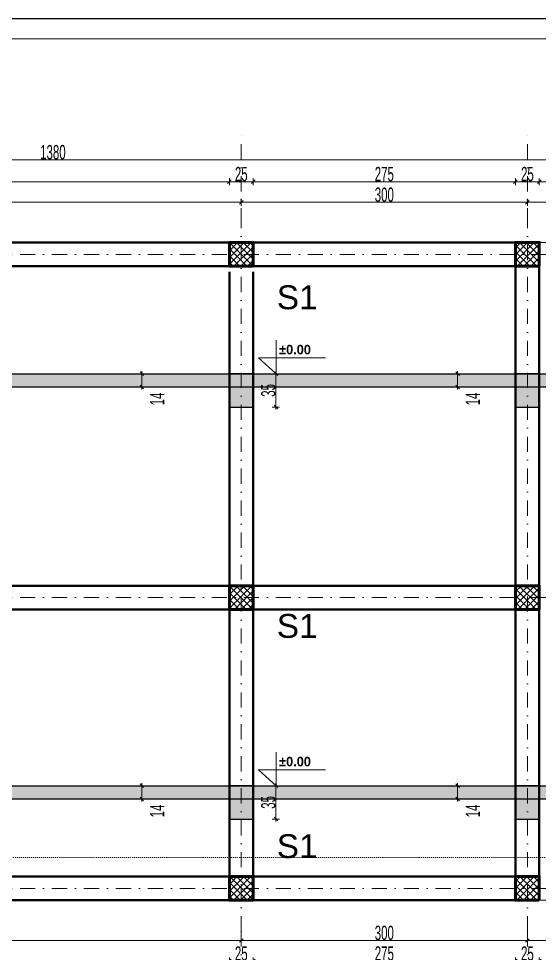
# Model space of a CAD drawing. Extents: x 1230 to 178568, y -18317 to 36108.
# Drawn here: x 91615 to 97073, y -13270 to -3467 of the extents above; entities that cross this region are included whole.
import ezdxf

# ---------------------------------------------------------------- set-up
doc = ezdxf.new("R2010")
doc.units = 0
doc.header["$LTSCALE"] = 5
doc.header["$MEASUREMENT"] = 0
for name, pattern in [('- Двойно прекъснати линии', [1093.611073, 529.166651, -211.666656, 141.111112, -211.666656]), ('- Прекъснати линия', [423.333333, 211.666667, -211.666667]), ('Dot & Dashed', [670.277762, 317.5, -176.388889, 0, -176.388874])]:
    doc.linetypes.add(name, pattern=pattern)
for name, color, linetype in [('1 _ Плочи - Основни.Structural - Bearing', 7, 'Continuous'), ('4 _ - Фрагмент - Чертежи.2D Elements', 7, 'Continuous'), ('6 _ - Конструктивни оси.Dimensioning', 7, 'Continuous'), ('7 _ - Основни елементи.2D Elements', 7, 'Continuous'), ('Marker - Section', 7, 'Continuous'), ('Structural - Bearing', 7, 'Continuous'), ('TEXT', 7, 'Continuous')]:
    doc.layers.add(name, color=color, linetype=linetype)
for name, color, linetype, lineweight, true_color in [('Dimensioning - General_Pen_No__25', 7, 'Continuous', 13, 0x40a5ff), ('New_Structural - Bearing_Pen_No__8', 7, 'Continuous', 35, 0xa80f02), ('OSKI', 7, 'Continuous', 20, 0x156a84)]:
    doc.layers.add(name, color=color, linetype=linetype, lineweight=lineweight, true_color=true_color)
doc.layers.add('Dimensioning - General_Pen_No__46', color=5, linetype='Continuous', lineweight=13)
doc.layers.add('dimenzija', color=7, linetype='Continuous', lineweight=13)
doc.styles.add('GENERATED_STYLE_2', font='GOTHICB.TTF')
doc.styles.add('MACCSWISS', font='MCSWIS.TTF', dxfattribs={"height": 25})
doc.styles.add('PLATEIA', font='CGSAPPS.shx', dxfattribs={"width": 0.6})
doc.dimstyles.new('50', dxfattribs={"dimtxt": 150, "dimasz": 0.5, "dimexe": 0.18, "dimexo": 0.0625, "dimgap": 4, "dimtad": 1, "dimdec": 0, "dimlfac": 0.1, "dimzin": 12, "dimdsep": 46, "dimtxsty": 'PLATEIA', "dimblk": 'A$C321216CB', "dimcen": 0.09, "dimse1": 1, "dimse2": 1, "dimclrd": 256, "dimclrt": 256, "dimadec": 3, "dimazin": 0, "dimtfac": 1, "dimtdec": 0, "dimtix": 1, "dimtmove": 2, "dimatfit": 3, "dimldrblk": 'A$C321216CB', "dimfxl": 1, "dimtolj": 1, "dimtzin": 0, "dimlwd": -1, "dimarcsym": 0})
pattern_1 = [(45, (28213.16, -10699.883), (-35.355335, 35.355335), []), (135, (28213.16, -10699.883), (35.355335, 35.355335), [])]

# ---------------------------------------------------------------- blocks, each defined once
blk = doc.blocks.new('A$C321216CB')
for p, q in [((-54, 0), (54, 0)), ((-38, -38), (38, 38)), ((0, -75), (0, 75))]:
    blk.add_line(p, q)
blk = doc.blocks.new('*D82')
at = {"layer": 'Defpoints', "color": 0, "ltscale": 50, "transparency": 16777216}
for p in [(93948.1, -5392.9), (88798.1, -5614.1), (93948.1, -5614.1)]:
    blk.add_point(p, dxfattribs=at)
at = {"layer": 'dimenzija', "ltscale": 50, "transparency": 16777216}
blk.add_line((88798.6, -5392.9), (93947.6, -5392.9), dxfattribs=at)
at = {"layer": 'dimenzija', "ltscale": 50, "transparency": 16777216, "xscale": 0.5, "yscale": 0.5, "zscale": 0.5, "rotation": 180}
blk.add_blockref('A$C321216CB', (88798.1, -5392.9), dxfattribs=at)
at = {"layer": 'dimenzija', "ltscale": 50, "transparency": 16777216, "xscale": 0.5, "yscale": 0.5, "zscale": 0.5}
blk.add_blockref('A$C321216CB', (93948.1, -5392.9), dxfattribs=at)
at = {"layer": 'dimenzija', "ltscale": 50, "transparency": 16777216, "insert": (91373.1, -5313.9), "char_height": 150, "attachment_point": 5, "style": 'PLATEIA'}
blk.add_mtext('\\A1;515', dxfattribs=at)
blk = doc.blocks.new('*D85')
at = {"layer": 'Defpoints', "color": 0, "ltscale": 50, "transparency": 16777216}
for p in [(93823.5, -5176.6), (88921.2, -5814.3), (93823.5, -5814.3)]:
    blk.add_point(p, dxfattribs=at)
at = {"layer": 'dimenzija', "ltscale": 50, "transparency": 16777216}
blk.add_line((88921.7, -5176.6), (93823, -5176.6), dxfattribs=at)
at = {"layer": 'dimenzija', "ltscale": 50, "transparency": 16777216, "xscale": 0.5, "yscale": 0.5, "zscale": 0.5, "rotation": 180}
blk.add_blockref('A$C321216CB', (88921.2, -5176.6), dxfattribs=at)
at = {"layer": 'dimenzija', "ltscale": 50, "transparency": 16777216, "xscale": 0.5, "yscale": 0.5, "zscale": 0.5}
blk.add_blockref('A$C321216CB', (93823.5, -5176.6), dxfattribs=at)
at = {"layer": 'dimenzija', "ltscale": 50, "transparency": 16777216, "insert": (91372.3, -5097.6), "char_height": 150, "attachment_point": 5, "style": 'PLATEIA'}
blk.add_mtext('\\A1;490', dxfattribs=at)
blk = doc.blocks.new('*D86')
at = {"layer": 'Defpoints', "color": 0, "ltscale": 50, "transparency": 16777216}
for p in [(94073.5, -5176.6), (93823.5, -5814.3), (94073.5, -5814.3)]:
    blk.add_point(p, dxfattribs=at)
at = {"layer": 'dimenzija', "ltscale": 50, "transparency": 16777216}
blk.add_line((93824, -5176.6), (94073, -5176.6), dxfattribs=at)
at = {"layer": 'dimenzija', "ltscale": 50, "transparency": 16777216, "xscale": 0.5, "yscale": 0.5, "zscale": 0.5, "rotation": 180}
blk.add_blockref('A$C321216CB', (93823.5, -5176.6), dxfattribs=at)
at = {"layer": 'dimenzija', "ltscale": 50, "transparency": 16777216, "xscale": 0.5, "yscale": 0.5, "zscale": 0.5}
blk.add_blockref('A$C321216CB', (94073.5, -5176.6), dxfattribs=at)
at = {"layer": 'dimenzija', "ltscale": 50, "transparency": 16777216, "insert": (93948.5, -5097.6), "char_height": 150, "attachment_point": 5, "style": 'PLATEIA'}
blk.add_mtext('\\A1;25', dxfattribs=at)
blk = doc.blocks.new('*D87')
at = {"layer": 'Defpoints', "color": 0, "ltscale": 50, "transparency": 16777216}
for p in [(96948.5, -5392.9), (93948.1, -5614.1), (96948.5, -5814.3)]:
    blk.add_point(p, dxfattribs=at)
at = {"layer": 'dimenzija', "ltscale": 50, "transparency": 16777216}
blk.add_line((93948.6, -5392.9), (96948, -5392.9), dxfattribs=at)
at = {"layer": 'dimenzija', "ltscale": 50, "transparency": 16777216, "xscale": 0.5, "yscale": 0.5, "zscale": 0.5, "rotation": 180}
blk.add_blockref('A$C321216CB', (93948.1, -5392.9), dxfattribs=at)
at = {"layer": 'dimenzija', "ltscale": 50, "transparency": 16777216, "xscale": 0.5, "yscale": 0.5, "zscale": 0.5}
blk.add_blockref('A$C321216CB', (96948.5, -5392.9), dxfattribs=at)
at = {"layer": 'dimenzija', "ltscale": 50, "transparency": 16777216, "insert": (95448.3, -5313.9), "char_height": 150, "attachment_point": 5, "style": 'PLATEIA'}
blk.add_mtext('\\A1;300', dxfattribs=at)
blk = doc.blocks.new('*D88')
at = {"layer": 'Defpoints', "color": 0, "ltscale": 50, "transparency": 16777216}
for p in [(96823.5, -5176.6), (94073.5, -5814.3), (96823.5, -5814.3)]:
    blk.add_point(p, dxfattribs=at)
at = {"layer": 'dimenzija', "ltscale": 50, "transparency": 16777216}
blk.add_line((94074, -5176.6), (96823, -5176.6), dxfattribs=at)
at = {"layer": 'dimenzija', "ltscale": 50, "transparency": 16777216, "xscale": 0.5, "yscale": 0.5, "zscale": 0.5, "rotation": 180}
blk.add_blockref('A$C321216CB', (94073.5, -5176.6), dxfattribs=at)
at = {"layer": 'dimenzija', "ltscale": 50, "transparency": 16777216, "xscale": 0.5, "yscale": 0.5, "zscale": 0.5}
blk.add_blockref('A$C321216CB', (96823.5, -5176.6), dxfattribs=at)
at = {"layer": 'dimenzija', "ltscale": 50, "transparency": 16777216, "insert": (95448.5, -5097.6), "char_height": 150, "attachment_point": 5, "style": 'PLATEIA'}
blk.add_mtext('\\A1;275', dxfattribs=at)
blk = doc.blocks.new('*D89')
at = {"layer": 'Defpoints', "color": 0, "ltscale": 50, "transparency": 16777216}
for p in [(97073.5, -5176.6), (96823.5, -5814.3), (97073.5, -5814.3)]:
    blk.add_point(p, dxfattribs=at)
at = {"layer": 'dimenzija', "ltscale": 50, "transparency": 16777216}
blk.add_line((96824, -5176.6), (97073, -5176.6), dxfattribs=at)
at = {"layer": 'dimenzija', "ltscale": 50, "transparency": 16777216, "xscale": 0.5, "yscale": 0.5, "zscale": 0.5, "rotation": 180}
blk.add_blockref('A$C321216CB', (96823.5, -5176.6), dxfattribs=at)
at = {"layer": 'dimenzija', "ltscale": 50, "transparency": 16777216, "xscale": 0.5, "yscale": 0.5, "zscale": 0.5}
blk.add_blockref('A$C321216CB', (97073.5, -5176.6), dxfattribs=at)
at = {"layer": 'dimenzija', "ltscale": 50, "transparency": 16777216, "insert": (96948.5, -5097.6), "char_height": 150, "attachment_point": 5, "style": 'PLATEIA'}
blk.add_mtext('\\A1;25', dxfattribs=at)
blk = doc.blocks.new('*D64')
at = {"layer": 'Defpoints', "color": 0, "ltscale": 50, "transparency": 16777216}
for p in [(98873.5, -4947.2), (85073.5, -5814.3), (98873.5, -5814.3)]:
    blk.add_point(p, dxfattribs=at)
at = {"layer": 'dimenzija', "ltscale": 50, "transparency": 16777216}
blk.add_line((85074, -4947.2), (98873, -4947.2), dxfattribs=at)
at = {"layer": 'dimenzija', "ltscale": 50, "transparency": 16777216, "xscale": 0.5, "yscale": 0.5, "zscale": 0.5, "rotation": 180}
blk.add_blockref('A$C321216CB', (85073.5, -4947.2), dxfattribs=at)
at = {"layer": 'dimenzija', "ltscale": 50, "transparency": 16777216, "xscale": 0.5, "yscale": 0.5, "zscale": 0.5}
blk.add_blockref('A$C321216CB', (98873.5, -4947.2), dxfattribs=at)
at = {"layer": 'dimenzija', "ltscale": 50, "transparency": 16777216, "insert": (91973.5, -4868.2), "char_height": 150, "attachment_point": 5, "style": 'PLATEIA'}
blk.add_mtext('\\A1;1380', dxfattribs=at)
blk = doc.blocks.new('*D66')
at = {"layer": 'Defpoints', "color": 0, "ltscale": 50, "transparency": 16777216}
for p in [(88798.1, -12914.6), (93948.1, -12914.6), (93948.1, -13135.8)]:
    blk.add_point(p, dxfattribs=at)
at = {"layer": 'dimenzija', "ltscale": 50, "transparency": 16777216}
blk.add_line((88798.6, -13135.8), (93947.6, -13135.8), dxfattribs=at)
at = {"layer": 'dimenzija', "ltscale": 50, "transparency": 16777216, "xscale": 0.5, "yscale": 0.5, "zscale": 0.5, "rotation": 180}
blk.add_blockref('A$C321216CB', (88798.1, -13135.8), dxfattribs=at)
at = {"layer": 'dimenzija', "ltscale": 50, "transparency": 16777216, "xscale": 0.5, "yscale": 0.5, "zscale": 0.5}
blk.add_blockref('A$C321216CB', (93948.1, -13135.8), dxfattribs=at)
at = {"layer": 'dimenzija', "ltscale": 50, "transparency": 16777216, "insert": (91373.1, -13056.8), "char_height": 150, "attachment_point": 5, "style": 'PLATEIA'}
blk.add_mtext('\\A1;515', dxfattribs=at)
blk = doc.blocks.new('*D70')
at = {"layer": 'Defpoints', "color": 0, "ltscale": 50, "transparency": 16777216}
for p in [(88921.2, -12714.3), (93823.5, -12714.3), (93823.5, -13352)]:
    blk.add_point(p, dxfattribs=at)
at = {"layer": 'dimenzija', "ltscale": 50, "transparency": 16777216}
blk.add_line((88921.7, -13352), (93823, -13352), dxfattribs=at)
at = {"layer": 'dimenzija', "ltscale": 50, "transparency": 16777216, "xscale": 0.5, "yscale": 0.5, "zscale": 0.5, "rotation": 180}
blk.add_blockref('A$C321216CB', (88921.2, -13352), dxfattribs=at)
at = {"layer": 'dimenzija', "ltscale": 50, "transparency": 16777216, "xscale": 0.5, "yscale": 0.5, "zscale": 0.5}
blk.add_blockref('A$C321216CB', (93823.5, -13352), dxfattribs=at)
at = {"layer": 'dimenzija', "ltscale": 50, "transparency": 16777216, "insert": (91372.3, -13273), "char_height": 150, "attachment_point": 5, "style": 'PLATEIA'}
blk.add_mtext('\\A1;490', dxfattribs=at)
blk = doc.blocks.new('*D71')
at = {"layer": 'Defpoints', "color": 0, "ltscale": 50, "transparency": 16777216}
for p in [(93823.5, -12714.3), (94073.5, -12714.3), (94073.5, -13352)]:
    blk.add_point(p, dxfattribs=at)
at = {"layer": 'dimenzija', "ltscale": 50, "transparency": 16777216}
blk.add_line((93824, -13352), (94073, -13352), dxfattribs=at)
at = {"layer": 'dimenzija', "ltscale": 50, "transparency": 16777216, "xscale": 0.5, "yscale": 0.5, "zscale": 0.5, "rotation": 180}
blk.add_blockref('A$C321216CB', (93823.5, -13352), dxfattribs=at)
at = {"layer": 'dimenzija', "ltscale": 50, "transparency": 16777216, "xscale": 0.5, "yscale": 0.5, "zscale": 0.5}
blk.add_blockref('A$C321216CB', (94073.5, -13352), dxfattribs=at)
at = {"layer": 'dimenzija', "ltscale": 50, "transparency": 16777216, "insert": (93948.5, -13273), "char_height": 150, "attachment_point": 5, "style": 'PLATEIA'}
blk.add_mtext('\\A1;25', dxfattribs=at)
blk = doc.blocks.new('*D72')
at = {"layer": 'Defpoints', "color": 0, "ltscale": 50, "transparency": 16777216}
for p in [(96948.5, -12714.3), (93948.1, -12914.6), (96948.5, -13135.8)]:
    blk.add_point(p, dxfattribs=at)
at = {"layer": 'dimenzija', "ltscale": 50, "transparency": 16777216}
blk.add_line((93948.6, -13135.8), (96948, -13135.8), dxfattribs=at)
at = {"layer": 'dimenzija', "ltscale": 50, "transparency": 16777216, "xscale": 0.5, "yscale": 0.5, "zscale": 0.5, "rotation": 180}
blk.add_blockref('A$C321216CB', (93948.1, -13135.8), dxfattribs=at)
at = {"layer": 'dimenzija', "ltscale": 50, "transparency": 16777216, "xscale": 0.5, "yscale": 0.5, "zscale": 0.5}
blk.add_blockref('A$C321216CB', (96948.5, -13135.8), dxfattribs=at)
at = {"layer": 'dimenzija', "ltscale": 50, "transparency": 16777216, "insert": (95448.3, -13056.8), "char_height": 150, "attachment_point": 5, "style": 'PLATEIA'}
blk.add_mtext('\\A1;300', dxfattribs=at)
blk = doc.blocks.new('*D73')
at = {"layer": 'Defpoints', "color": 0, "ltscale": 50, "transparency": 16777216}
for p in [(94073.5, -12714.3), (96823.5, -12714.3), (96823.5, -13352)]:
    blk.add_point(p, dxfattribs=at)
at = {"layer": 'dimenzija', "ltscale": 50, "transparency": 16777216}
blk.add_line((94074, -13352), (96823, -13352), dxfattribs=at)
at = {"layer": 'dimenzija', "ltscale": 50, "transparency": 16777216, "xscale": 0.5, "yscale": 0.5, "zscale": 0.5, "rotation": 180}
blk.add_blockref('A$C321216CB', (94073.5, -13352), dxfattribs=at)
at = {"layer": 'dimenzija', "ltscale": 50, "transparency": 16777216, "xscale": 0.5, "yscale": 0.5, "zscale": 0.5}
blk.add_blockref('A$C321216CB', (96823.5, -13352), dxfattribs=at)
at = {"layer": 'dimenzija', "ltscale": 50, "transparency": 16777216, "insert": (95448.5, -13273), "char_height": 150, "attachment_point": 5, "style": 'PLATEIA'}
blk.add_mtext('\\A1;275', dxfattribs=at)
blk = doc.blocks.new('*D74')
at = {"layer": 'Defpoints', "color": 0, "ltscale": 50, "transparency": 16777216}
for p in [(96823.5, -12714.3), (97073.5, -12714.3), (97073.5, -13352)]:
    blk.add_point(p, dxfattribs=at)
at = {"layer": 'dimenzija', "ltscale": 50, "transparency": 16777216}
blk.add_line((96824, -13352), (97073, -13352), dxfattribs=at)
at = {"layer": 'dimenzija', "ltscale": 50, "transparency": 16777216, "xscale": 0.5, "yscale": 0.5, "zscale": 0.5, "rotation": 180}
blk.add_blockref('A$C321216CB', (96823.5, -13352), dxfattribs=at)
at = {"layer": 'dimenzija', "ltscale": 50, "transparency": 16777216, "xscale": 0.5, "yscale": 0.5, "zscale": 0.5}
blk.add_blockref('A$C321216CB', (97073.5, -13352), dxfattribs=at)
at = {"layer": 'dimenzija', "ltscale": 50, "transparency": 16777216, "insert": (96948.5, -13273), "char_height": 150, "attachment_point": 5, "style": 'PLATEIA'}
blk.add_mtext('\\A1;25', dxfattribs=at)
blk = doc.blocks.new('*D75')
at = {"layer": 'Defpoints', "color": 0, "ltscale": 50, "transparency": 16777216}
for p in [(85073.5, -12714.3), (98873.5, -12714.3), (98873.5, -13581.5)]:
    blk.add_point(p, dxfattribs=at)
at = {"layer": 'dimenzija', "ltscale": 50, "transparency": 16777216}
blk.add_line((85074, -13581.5), (98873, -13581.5), dxfattribs=at)
at = {"layer": 'dimenzija', "ltscale": 50, "transparency": 16777216, "xscale": 0.5, "yscale": 0.5, "zscale": 0.5, "rotation": 180}
blk.add_blockref('A$C321216CB', (85073.5, -13581.5), dxfattribs=at)
at = {"layer": 'dimenzija', "ltscale": 50, "transparency": 16777216, "xscale": 0.5, "yscale": 0.5, "zscale": 0.5}
blk.add_blockref('A$C321216CB', (98873.5, -13581.5), dxfattribs=at)
at = {"layer": 'dimenzija', "ltscale": 50, "transparency": 16777216, "insert": (91973.5, -13502.5), "char_height": 150, "attachment_point": 5, "style": 'PLATEIA'}
blk.add_mtext('\\A1;1380', dxfattribs=at)
blk = doc.blocks.new('*D97')
at = {"layer": 'Defpoints', "color": 0, "ltscale": 50, "transparency": 16777216}
for p in [(96031.9, -7190.8), (96031.9, -7330.8), (96216.2, -7330.8)]:
    blk.add_point(p, dxfattribs=at)
at = {"layer": 'dimenzija', "ltscale": 50, "transparency": 16777216}
blk.add_line((96216.2, -7191.3), (96216.2, -7330.3), dxfattribs=at)
at = {"layer": 'dimenzija', "ltscale": 50, "transparency": 16777216, "xscale": 0.5, "yscale": 0.5, "zscale": 0.5}
for p, rotation in [((96216.2, -7190.8), 90), ((96216.2, -7330.8), 270)]:
    blk.add_blockref('A$C321216CB', p, dxfattribs=dict(at, rotation=rotation))
at = {"layer": 'dimenzija', "ltscale": 50, "transparency": 16777216, "insert": (96376.3, -7455.8), "char_height": 150, "attachment_point": 5, "rotation": 90, "style": 'PLATEIA'}
blk.add_mtext('\\A1;14', dxfattribs=at)
blk = doc.blocks.new('*D99')
at = {"layer": 'Defpoints', "color": 0, "ltscale": 50, "transparency": 16777216}
for p in [(92721.9, -7190.8), (92721.9, -7330.8), (92906.1, -7330.8)]:
    blk.add_point(p, dxfattribs=at)
at = {"layer": 'dimenzija', "ltscale": 50, "transparency": 16777216}
blk.add_line((92906.1, -7191.3), (92906.1, -7330.3), dxfattribs=at)
at = {"layer": 'dimenzija', "ltscale": 50, "transparency": 16777216, "xscale": 0.5, "yscale": 0.5, "zscale": 0.5}
for p, rotation in [((92906.1, -7190.8), 90), ((92906.1, -7330.8), 270)]:
    blk.add_blockref('A$C321216CB', p, dxfattribs=dict(at, rotation=rotation))
at = {"layer": 'dimenzija', "ltscale": 50, "transparency": 16777216, "insert": (93066.3, -7455.8), "char_height": 150, "attachment_point": 5, "rotation": 90, "style": 'PLATEIA'}
blk.add_mtext('\\A1;14', dxfattribs=at)
blk = doc.blocks.new('*D101')
at = {"layer": 'Defpoints', "color": 0, "ltscale": 50, "transparency": 16777216}
for p in [(96031.9, -11512.2), (96031.9, -11652.2), (96216.2, -11652.2)]:
    blk.add_point(p, dxfattribs=at)
at = {"layer": 'dimenzija', "ltscale": 50, "transparency": 16777216}
blk.add_line((96216.2, -11512.7), (96216.2, -11651.7), dxfattribs=at)
at = {"layer": 'dimenzija', "ltscale": 50, "transparency": 16777216, "xscale": 0.5, "yscale": 0.5, "zscale": 0.5}
for p, rotation in [((96216.2, -11512.2), 90), ((96216.2, -11652.2), 270)]:
    blk.add_blockref('A$C321216CB', p, dxfattribs=dict(at, rotation=rotation))
at = {"layer": 'dimenzija', "ltscale": 50, "transparency": 16777216, "insert": (96376.3, -11777.2), "char_height": 150, "attachment_point": 5, "rotation": 90, "style": 'PLATEIA'}
blk.add_mtext('\\A1;14', dxfattribs=at)
blk = doc.blocks.new('*D102')
at = {"layer": 'Defpoints', "color": 0, "ltscale": 50, "transparency": 16777216}
for p in [(92721.9, -11512.2), (92721.9, -11652.2), (92906.1, -11652.2)]:
    blk.add_point(p, dxfattribs=at)
at = {"layer": 'dimenzija', "ltscale": 50, "transparency": 16777216}
blk.add_line((92906.1, -11512.7), (92906.1, -11651.7), dxfattribs=at)
at = {"layer": 'dimenzija', "ltscale": 50, "transparency": 16777216, "xscale": 0.5, "yscale": 0.5, "zscale": 0.5}
for p, rotation in [((92906.1, -11512.2), 90), ((92906.1, -11652.2), 270)]:
    blk.add_blockref('A$C321216CB', p, dxfattribs=dict(at, rotation=rotation))
at = {"layer": 'dimenzija', "ltscale": 50, "transparency": 16777216, "insert": (93066.3, -11777.2), "char_height": 150, "attachment_point": 5, "rotation": 90, "style": 'PLATEIA'}
blk.add_mtext('\\A1;14', dxfattribs=at)
blk = doc.blocks.new('*D104')
at = {"layer": 'Defpoints', "color": 0, "ltscale": 50, "transparency": 16777216}
for p in [(94073.5, -7190.8), (94073.5, -7540.8), (94311.7, -7540.8)]:
    blk.add_point(p, dxfattribs=at)
at = {"layer": 'dimenzija', "ltscale": 50, "transparency": 16777216}
blk.add_line((94311.7, -7191.3), (94311.7, -7540.3), dxfattribs=at)
at = {"layer": 'dimenzija', "ltscale": 50, "transparency": 16777216, "xscale": 0.5, "yscale": 0.5, "zscale": 0.5}
for p, rotation in [((94311.7, -7190.8), 90), ((94311.7, -7540.8), 270)]:
    blk.add_blockref('A$C321216CB', p, dxfattribs=dict(at, rotation=rotation))
at = {"layer": 'dimenzija', "ltscale": 50, "transparency": 16777216, "insert": (94232.7, -7365.8), "char_height": 150, "attachment_point": 5, "rotation": 90, "style": 'PLATEIA'}
blk.add_mtext('\\A1;35', dxfattribs=at)
blk = doc.blocks.new('*D105')
at = {"layer": 'Defpoints', "color": 0, "ltscale": 50, "transparency": 16777216}
for p in [(97073.5, -7190.8), (97073.5, -7540.8), (97311.7, -7540.8)]:
    blk.add_point(p, dxfattribs=at)
at = {"layer": 'dimenzija', "ltscale": 50, "transparency": 16777216}
blk.add_line((97311.7, -7191.3), (97311.7, -7540.3), dxfattribs=at)
at = {"layer": 'dimenzija', "ltscale": 50, "transparency": 16777216, "xscale": 0.5, "yscale": 0.5, "zscale": 0.5}
for p, rotation in [((97311.7, -7190.8), 90), ((97311.7, -7540.8), 270)]:
    blk.add_blockref('A$C321216CB', p, dxfattribs=dict(at, rotation=rotation))
at = {"layer": 'dimenzija', "ltscale": 50, "transparency": 16777216, "insert": (97232.7, -7365.8), "char_height": 150, "attachment_point": 5, "rotation": 90, "style": 'PLATEIA'}
blk.add_mtext('\\A1;35', dxfattribs=at)
blk = doc.blocks.new('*D107')
at = {"layer": 'Defpoints', "color": 0, "ltscale": 50, "transparency": 16777216}
for p in [(94073.5, -11512.2), (94073.5, -11862.2), (94311.7, -11862.2)]:
    blk.add_point(p, dxfattribs=at)
at = {"layer": 'dimenzija', "ltscale": 50, "transparency": 16777216}
blk.add_line((94311.7, -11512.7), (94311.7, -11861.7), dxfattribs=at)
at = {"layer": 'dimenzija', "ltscale": 50, "transparency": 16777216, "xscale": 0.5, "yscale": 0.5, "zscale": 0.5}
for p, rotation in [((94311.7, -11512.2), 90), ((94311.7, -11862.2), 270)]:
    blk.add_blockref('A$C321216CB', p, dxfattribs=dict(at, rotation=rotation))
at = {"layer": 'dimenzija', "ltscale": 50, "transparency": 16777216, "insert": (94232.7, -11687.2), "char_height": 150, "attachment_point": 5, "rotation": 90, "style": 'PLATEIA'}
blk.add_mtext('\\A1;35', dxfattribs=at)
blk = doc.blocks.new('*D111')
at = {"layer": 'Defpoints', "color": 0, "ltscale": 50, "transparency": 16777216}
for p in [(98873.5, -5176.6), (97073.5, -5814.3), (98873.5, -5814.3)]:
    blk.add_point(p, dxfattribs=at)
at = {"layer": 'dimenzija', "ltscale": 50, "transparency": 16777216}
blk.add_line((97074, -5176.6), (98873, -5176.6), dxfattribs=at)
at = {"layer": 'dimenzija', "ltscale": 50, "transparency": 16777216, "xscale": 0.5, "yscale": 0.5, "zscale": 0.5, "rotation": 180}
blk.add_blockref('A$C321216CB', (97073.5, -5176.6), dxfattribs=at)
at = {"layer": 'dimenzija', "ltscale": 50, "transparency": 16777216, "xscale": 0.5, "yscale": 0.5, "zscale": 0.5}
blk.add_blockref('A$C321216CB', (98873.5, -5176.6), dxfattribs=at)
at = {"layer": 'dimenzija', "ltscale": 50, "transparency": 16777216, "insert": (97973.5, -5097.6), "char_height": 150, "attachment_point": 5, "style": 'PLATEIA'}
blk.add_mtext('\\A1;180', dxfattribs=at)
blk = doc.blocks.new('*D112')
at = {"layer": 'Defpoints', "color": 0, "ltscale": 50, "transparency": 16777216}
for p in [(97073.5, -12714.3), (98873.5, -12714.3), (98873.5, -13352)]:
    blk.add_point(p, dxfattribs=at)
at = {"layer": 'dimenzija', "ltscale": 50, "transparency": 16777216}
blk.add_line((97074, -13352), (98873, -13352), dxfattribs=at)
at = {"layer": 'dimenzija', "ltscale": 50, "transparency": 16777216, "xscale": 0.5, "yscale": 0.5, "zscale": 0.5, "rotation": 180}
blk.add_blockref('A$C321216CB', (97073.5, -13352), dxfattribs=at)
at = {"layer": 'dimenzija', "ltscale": 50, "transparency": 16777216, "xscale": 0.5, "yscale": 0.5, "zscale": 0.5}
blk.add_blockref('A$C321216CB', (98873.5, -13352), dxfattribs=at)
at = {"layer": 'dimenzija', "ltscale": 50, "transparency": 16777216, "insert": (97973.5, -13273), "char_height": 150, "attachment_point": 5, "style": 'PLATEIA'}
blk.add_mtext('\\A1;180', dxfattribs=at)
blk = doc.blocks.new('*D121')
at = {"layer": 'Defpoints', "color": 0, "ltscale": 50, "transparency": 16777216}
for p in [(98748.1, -5392.9), (98748.1, -5620.7), (96948.5, -5814.3)]:
    blk.add_point(p, dxfattribs=at)
at = {"layer": 'dimenzija', "ltscale": 50, "transparency": 16777216}
blk.add_line((96949, -5392.9), (98747.6, -5392.9), dxfattribs=at)
at = {"layer": 'dimenzija', "ltscale": 50, "transparency": 16777216, "xscale": 0.5, "yscale": 0.5, "zscale": 0.5, "rotation": 180}
blk.add_blockref('A$C321216CB', (96948.5, -5392.9), dxfattribs=at)
at = {"layer": 'dimenzija', "ltscale": 50, "transparency": 16777216, "xscale": 0.5, "yscale": 0.5, "zscale": 0.5}
blk.add_blockref('A$C321216CB', (98748.1, -5392.9), dxfattribs=at)
at = {"layer": 'dimenzija', "ltscale": 50, "transparency": 16777216, "insert": (97848.3, -5313.9), "char_height": 150, "attachment_point": 5, "style": 'PLATEIA'}
blk.add_mtext('\\A1;180', dxfattribs=at)
blk = doc.blocks.new('*D122')
at = {"layer": 'Defpoints', "color": 0, "ltscale": 50, "transparency": 16777216}
for p in [(96948.5, -12714.3), (98748.1, -12850.2), (98748.1, -13135.8)]:
    blk.add_point(p, dxfattribs=at)
at = {"layer": 'dimenzija', "ltscale": 50, "transparency": 16777216}
blk.add_line((96949, -13135.8), (98747.6, -13135.8), dxfattribs=at)
at = {"layer": 'dimenzija', "ltscale": 50, "transparency": 16777216, "xscale": 0.5, "yscale": 0.5, "zscale": 0.5, "rotation": 180}
blk.add_blockref('A$C321216CB', (96948.5, -13135.8), dxfattribs=at)
at = {"layer": 'dimenzija', "ltscale": 50, "transparency": 16777216, "xscale": 0.5, "yscale": 0.5, "zscale": 0.5}
blk.add_blockref('A$C321216CB', (98748.1, -13135.8), dxfattribs=at)
at = {"layer": 'dimenzija', "ltscale": 50, "transparency": 16777216, "insert": (97848.3, -13056.8), "char_height": 150, "attachment_point": 5, "style": 'PLATEIA'}
blk.add_mtext('\\A1;180', dxfattribs=at)

msp = doc.modelspace()

# ---------------------------------------------------------------- hatches: boundary and pattern name
at = {"true_color": 0x0000bd}
h = msp.add_hatch(color=172, dxfattribs=at)
h.dxf.hatch_style = 1
h.paths.add_polyline_path([(93273.5, -7330.8), (92999, -7330.8)], flags=16)
h.paths.add_polyline_path([(93273.5, -7330.8), (92999, -7330.8)], flags=17)
h.paths.add_polyline_path([(98873.5, -7330.8), (98873.5, -7190.8), (85073.5, -7190.8), (85073.5, -7330.8)])
h = msp.add_hatch(color=172, dxfattribs=at)
h.dxf.hatch_style = 1
h.paths.add_polyline_path([(93823.5, -7540.8), (93948.5, -7540.8), (93948.5, -7190.8), (93823.5, -7190.8)])
h.paths.add_polyline_path([(94073.5, -7190.8), (93948.5, -7190.8), (93948.5, -7540.8), (94073.5, -7540.8)])
h = msp.add_hatch(color=172, dxfattribs=at)
h.dxf.hatch_style = 1
h.paths.add_polyline_path([(96823.5, -7540.8), (96948.5, -7540.8), (96948.5, -7190.8), (96823.5, -7190.8)])
h.paths.add_polyline_path([(97073.5, -7190.8), (96948.5, -7190.8), (96948.5, -7540.8), (97073.5, -7540.8)])
h = msp.add_hatch(color=172, dxfattribs=at)
h.dxf.hatch_style = 1
h.paths.add_polyline_path([(93273.5, -11652.2), (92999, -11652.2)], flags=16)
h.paths.add_polyline_path([(93273.5, -11652.2), (92999, -11652.2)], flags=17)
h.paths.add_polyline_path([(98873.5, -11652.2), (98873.5, -11512.2), (88149.6, -11512.2), (88149.6, -11652.2)])
h = msp.add_hatch(color=172, dxfattribs=at)
h.dxf.hatch_style = 1
h.paths.add_polyline_path([(93823.5, -11862.2), (93948.5, -11862.2), (93948.5, -11512.2), (93823.5, -11512.2)])
h.paths.add_polyline_path([(94073.5, -11512.2), (93948.5, -11512.2), (93948.5, -11862.2), (94073.5, -11862.2)])
h = msp.add_hatch(color=172, dxfattribs=at)
h.dxf.hatch_style = 1
h.paths.add_polyline_path([(96823.5, -11862.2), (96948.5, -11862.2), (96948.5, -11512.2), (96823.5, -11512.2)])
h.paths.add_polyline_path([(97073.5, -11512.2), (96948.5, -11512.2), (96948.5, -11862.2), (97073.5, -11862.2)])
at = {"layer": 'Structural - Bearing', "linetype": 'Continuous', "lineweight": 13}
h = msp.add_hatch(dxfattribs=at)
h.set_pattern_fill('1_БЕТОН_СГЛОБЯЕМИ_ЕЛЕМЕН_E7', color=256, scale=0.5, style=0, pattern_type=2)
h.set_pattern_definition(pattern_1)
h.paths.add_polyline_path([(94073.5, -6064.3), (94073.5, -5814.3), (93823.5, -5814.3), (93823.5, -6064.3)])
h = msp.add_hatch(dxfattribs=at)
h.set_pattern_fill('1_БЕТОН_СГЛОБЯЕМИ_ЕЛЕМЕН_E7', color=256, scale=0.5, style=0, pattern_type=2)
h.set_pattern_definition(pattern_1)
h.paths.add_polyline_path([(97073.5, -6064.3), (97073.5, -5814.3), (96823.5, -5814.3), (96823.5, -6064.3)])
h = msp.add_hatch(dxfattribs=at)
h.set_pattern_fill('1_БЕТОН_СГЛОБЯЕМИ_ЕЛЕМЕН_E7', color=256, scale=0.5, style=0, pattern_type=2)
h.set_pattern_definition(pattern_1)
h.paths.add_polyline_path([(94073.5, -9664.3), (94073.5, -9414.3), (93823.5, -9414.3), (93823.5, -9664.3)])
h = msp.add_hatch(dxfattribs=at)
h.set_pattern_fill('1_БЕТОН_СГЛОБЯЕМИ_ЕЛЕМЕН_E7', color=256, scale=0.5, style=0, pattern_type=2)
h.set_pattern_definition(pattern_1)
h.paths.add_polyline_path([(97073.5, -9664.3), (97073.5, -9414.3), (96823.5, -9414.3), (96823.5, -9664.3)])
h = msp.add_hatch(dxfattribs=at)
h.set_pattern_fill('1_БЕТОН_СГЛОБЯЕМИ_ЕЛЕМЕН_E7', color=256, scale=0.5, style=0, pattern_type=2)
h.set_pattern_definition(pattern_1)
h.paths.add_polyline_path([(94073.5, -12714.3), (94073.5, -12464.3), (93823.5, -12464.3), (93823.5, -12714.3)])
h = msp.add_hatch(dxfattribs=at)
h.set_pattern_fill('1_БЕТОН_СГЛОБЯЕМИ_ЕЛЕМЕН_E7', color=256, scale=0.5, style=0, pattern_type=2)
h.set_pattern_definition(pattern_1)
h.paths.add_polyline_path([(97073.5, -12714.3), (97073.5, -12464.3), (96823.5, -12464.3), (96823.5, -12714.3)])

# ---------------------------------------------------------------- linework, layer by layer
at = {"color": 172, "true_color": 0x0000bd}
for points in [[(85073.5, -7330.8), (85073.5, -7190.8), (98873.5, -7190.8), (98873.5, -7330.8)], [(93823.5, -7190.8), (93823.5, -7540.8), (94073.5, -7540.8), (94073.5, -7190.8)], [(96823.5, -7190.8), (96823.5, -7540.8), (97073.5, -7540.8), (97073.5, -7190.8)], [(88149.6, -11652.2), (88149.6, -11512.2), (98873.5, -11512.2), (98873.5, -11652.2)], [(93823.5, -11512.2), (93823.5, -11862.2), (94073.5, -11862.2), (94073.5, -11512.2)], [(96823.5, -11512.2), (96823.5, -11862.2), (97073.5, -11862.2), (97073.5, -11512.2)]]:
    msp.add_lwpolyline(points, close=True, dxfattribs=at)
at = {"layer": '1 _ Плочи - Основни.Structural - Bearing', "linetype": 'Continuous', "lineweight": 20, "ltscale": 0.01, "flags": 128}
msp.add_lwpolyline([(97073.5, -12714.3), (98873.5, -12714.3), (98873.5, -5814.3), (97073.5, -5814.3), (85073.5, -5814.3), (85073.5, -12714.3)], close=True, dxfattribs=at)
at = {"layer": '4 _ - Фрагмент - Чертежи.2D Elements', "linetype": 'Continuous', "lineweight": 25, "ltscale": 0.01}
msp.add_lwpolyline([(101769.2, -3467.1), (80769.2, -3467.1)], dxfattribs=at)
at = {"layer": '6 _ - Конструктивни оси.Dimensioning', "linetype": '- Двойно прекъснати линии', "lineweight": 13, "ltscale": 0.01}
for p in [(93948.1, -13038.6), (93948.1, -13038.6), (96948.1, -13038.6), (96948.1, -13038.6)]:
    msp.add_point(p, dxfattribs=at)
at = {"layer": '7 _ - Основни елементи.2D Elements', "linetype": 'Continuous', "lineweight": 20, "ltscale": 0.2, "flags": 128}
msp.add_lwpolyline([(82019.2, -3679), (101516.5, -3679), (101516.5, -18101.5), (82019.2, -18101.5)], close=True, dxfattribs=at)
at = {"layer": 'Dimensioning - General_Pen_No__25'}
for p, q in [((94313.8, -7190.8), (94313.8, -6840.6)), ((94313.8, -7190.8), (94130.2, -7025.9)), ((94830.2, -7025.9), (94130.2, -7025.9)), ((94313.8, -11512.2), (94313.8, -11162)), ((94313.8, -11512.2), (94130.2, -11347.3)), ((94830.2, -11347.3), (94130.2, -11347.3))]:
    msp.add_line(p, q, dxfattribs=at)
at = {"layer": 'Marker - Section', "linetype": '- Прекъснати линия', "lineweight": 20, "ltscale": 0.01}
msp.add_line((83150.9, -12264.3), (100474.4, -12264.3), dxfattribs=at)
at = {"layer": 'New_Structural - Bearing_Pen_No__8', "color": 14, "linetype": 'Continuous', "lineweight": 50, "true_color": 0xa80f02}
for points in [[(94073.5, -6064.3), (94073.5, -5814.3), (93823.5, -5814.3), (93823.5, -6064.3)], [(97073.5, -6064.3), (97073.5, -5814.3), (96823.5, -5814.3), (96823.5, -6064.3)], [(94073.5, -9664.3), (94073.5, -9414.3), (93823.5, -9414.3), (93823.5, -9664.3)], [(97073.5, -9664.3), (97073.5, -9414.3), (96823.5, -9414.3), (96823.5, -9664.3)], [(94073.5, -12714.3), (94073.5, -12464.3), (93823.5, -12464.3), (93823.5, -12714.3)], [(97073.5, -12714.3), (97073.5, -12464.3), (96823.5, -12464.3), (96823.5, -12714.3)]]:
    msp.add_lwpolyline(points, close=True, dxfattribs=at)
at = {"layer": 'OSKI', "linetype": 'Dot & Dashed', "ltscale": 0.1}
for p, q in [((93948.1, -5614.1), (93948.1, -4614.1)), ((96948.1, -5614.1), (96948.1, -4614.1)), ((93948.1, -13038.6), (93948.1, -5614.1)), ((96948.1, -13038.6), (96948.1, -5614.1)), ((84588.7, -5939.3), (99274.2, -5939.3)), ((84588.7, -9539.3), (99274.2, -9539.3)), ((84588.7, -12589.3), (99274.2, -12589.3)), ((93948.1, -13038.6), (93948.1, -14038.6)), ((96948.1, -13038.6), (96948.1, -14038.6))]:
    msp.add_line(p, q, dxfattribs=at)
at = {"layer": 'Structural - Bearing', "linetype": 'Continuous', "lineweight": 40, "ltscale": 0.01}
for p, q in [((93823.5, -6122.4), (93823.5, -9414.3)), ((94073.5, -6122.4), (94073.5, -9414.3)), ((93823.5, -9664.3), (93823.5, -12464.3)), ((94073.5, -9664.3), (94073.5, -12464.3))]:
    msp.add_line(p, q, dxfattribs=at)
at = {"layer": 'Structural - Bearing', "linetype": 'Continuous', "lineweight": 40, "ltscale": 0.01, "flags": 128}
for points in [[(93823.5, -5814.3), (90871.2, -5814.3)], [(96823.5, -5814.3), (94073.5, -5814.3)], [(90621.2, -6064.3), (93094.7, -6064.3)], [(93094.7, -6064.3), (93823.5, -6064.3)], [(94073.5, -6064.3), (96823.5, -6064.3)], [(96823.5, -6064.3), (96823.5, -6735.5)], [(97073.5, -7502.9), (97073.5, -6064.3)], [(96823.5, -6735.5), (96823.5, -9414.3)], [(97073.5, -9414.3), (97073.5, -6735.5)], [(96823.5, -9414.3), (87601.5, -9414.3)], [(87601.5, -9664.3), (96823.5, -9664.3)], [(96823.5, -9664.3), (96823.5, -10024.3)], [(97073.5, -12464.3), (97073.5, -9664.3)], [(96823.5, -10024.3), (96823.5, -12464.3)], [(97073.5, -12464.3), (97073.5, -10024.3)], [(93823.5, -12464.3), (90217.5, -12464.3)], [(96823.5, -12464.3), (94073.5, -12464.3)], [(96823.5, -12464.3), (96023.5, -12464.3)], [(88921.2, -12714.3), (93823.5, -12714.3)], [(94073.5, -12714.3), (96823.5, -12714.3)], [(96023.5, -12714.3), (96823.5, -12714.3)]]:
    msp.add_lwpolyline(points, dxfattribs=at)
at = {"layer": 'Structural - Bearing', "linetype": 'Continuous', "lineweight": 20, "ltscale": 0.01, "flags": 128}
for points in [[(98713.5, -5814.3), (97073.5, -5814.3)], [(97073.5, -12714.3), (98713.5, -12714.3)]]:
    msp.add_lwpolyline(points, dxfattribs=at)

# ---------------------------------------------------------------- texts
at = {"layer": 'Dimensioning - General_Pen_No__46', "char_height": 100, "attachment_point": 7, "style": 'GENERATED_STYLE_2'}
for insert in [(94345.1, -6989.1), (94345.1, -11310.5)]:
    msp.add_mtext('%%P0.00', dxfattribs=dict(at, insert=insert))
at = {"layer": 'TEXT', "color": 1, "char_height": 250, "width": 187.5, "attachment_point": 1, "style": 'MACCSWISS'}
for insert in [(94321.1, -6264.1), (94321.1, -9711.4), (94321.1, -12021.1)]:
    msp.add_mtext('\\pxt0;{\\fArial|b0|i0|c0|p34;S1}', dxfattribs=dict(at, insert=insert))

# ---------------------------------------------------------------- dimensions: what is measured, and where the dimension line sits
at = {"layer": 'dimenzija', "ltscale": 50}
for base, p1, p2, picture, middle in [((98873.5, -4947.2), (85073.5, -5814.3), (98873.5, -5814.3), '*D64', (91973.5, -4868.2)), ((93823.5, -5176.6), (88921.2, -5814.3), (93823.5, -5814.3), '*D85', (91372.3, -5097.6)), ((94073.5, -5176.6), (93823.5, -5814.3), (94073.5, -5814.3), '*D86', (93948.5, -5097.6)), ((96823.5, -5176.6), (94073.5, -5814.3), (96823.5, -5814.3), '*D88', (95448.5, -5097.6)), ((97073.5, -5176.6), (96823.5, -5814.3), (97073.5, -5814.3), '*D89', (96948.5, -5097.6)), ((98873.5, -5176.6), (97073.5, -5814.3), (98873.5, -5814.3), '*D111', (97973.5, -5097.6)), ((93948.1, -5392.9), (88798.1, -5614.1), (93948.1, -5614.1), '*D82', (91373.1, -5313.9)), ((96948.5, -5392.9), (93948.1, -5614.1), (96948.5, -5814.3), '*D87', (95448.3, -5313.9)), ((98748.1, -5392.9), (96948.5, -5814.3), (98748.1, -5620.7), '*D121', (97848.3, -5313.9)), ((98873.5, -13581.5), (85073.5, -12714.3), (98873.5, -12714.3), '*D75', (91973.5, -13502.5)), ((93823.5, -13352), (88921.2, -12714.3), (93823.5, -12714.3), '*D70', (91372.3, -13273)), ((94073.5, -13352), (93823.5, -12714.3), (94073.5, -12714.3), '*D71', (93948.5, -13273)), ((96948.5, -13135.8), (93948.1, -12914.6), (96948.5, -12714.3), '*D72', (95448.3, -13056.8)), ((96823.5, -13352), (94073.5, -12714.3), (96823.5, -12714.3), '*D73', (95448.5, -13273)), ((97073.5, -13352), (96823.5, -12714.3), (97073.5, -12714.3), '*D74', (96948.5, -13273)), ((98748.1, -13135.8), (96948.5, -12714.3), (98748.1, -12850.2), '*D122', (97848.3, -13056.8)), ((98873.5, -13352), (97073.5, -12714.3), (98873.5, -12714.3), '*D112', (97973.5, -13273)), ((93948.1, -13135.8), (88798.1, -12914.6), (93948.1, -12914.6), '*D66', (91373.1, -13056.8))]:
    dim = msp.add_linear_dim(base=base, p1=p1, p2=p2, dimstyle='50', dxfattribs=at)
    dim.commit()
    dim.dimension.update_dxf_attribs({"geometry": picture, "text_midpoint": middle})
for base, p1, p2, picture, middle in [((92906.1, -7330.8), (92721.9, -7190.8), (92721.9, -7330.8), '*D99', (93066.3, -7455.8)), ((96216.2, -7330.8), (96031.9, -7190.8), (96031.9, -7330.8), '*D97', (96376.3, -7455.8)), ((92906.1, -11652.2), (92721.9, -11512.2), (92721.9, -11652.2), '*D102', (93066.3, -11777.2)), ((96216.2, -11652.2), (96031.9, -11512.2), (96031.9, -11652.2), '*D101', (96376.3, -11777.2))]:
    dim = msp.add_linear_dim(base=base, p1=p1, p2=p2, angle=90, dimstyle='50', dxfattribs=at)
    dim.commit()
    dim.dimension.update_dxf_attribs({"geometry": picture, "text_midpoint": middle, "dimtype": 160})
for base, p1, p2, picture, middle in [((94311.7, -7540.8), (94073.5, -7190.8), (94073.5, -7540.8), '*D104', (94232.7, -7365.8)), ((97311.7, -7540.8), (97073.5, -7190.8), (97073.5, -7540.8), '*D105', (97232.7, -7365.8)), ((94311.7, -11862.2), (94073.5, -11512.2), (94073.5, -11862.2), '*D107', (94232.7, -11687.2))]:
    dim = msp.add_linear_dim(base=base, p1=p1, p2=p2, angle=270, dimstyle='50', dxfattribs=at)
    dim.commit()
    dim.dimension.update_dxf_attribs({"geometry": picture, "text_midpoint": middle})

doc.saveas('drawing.dxf')
